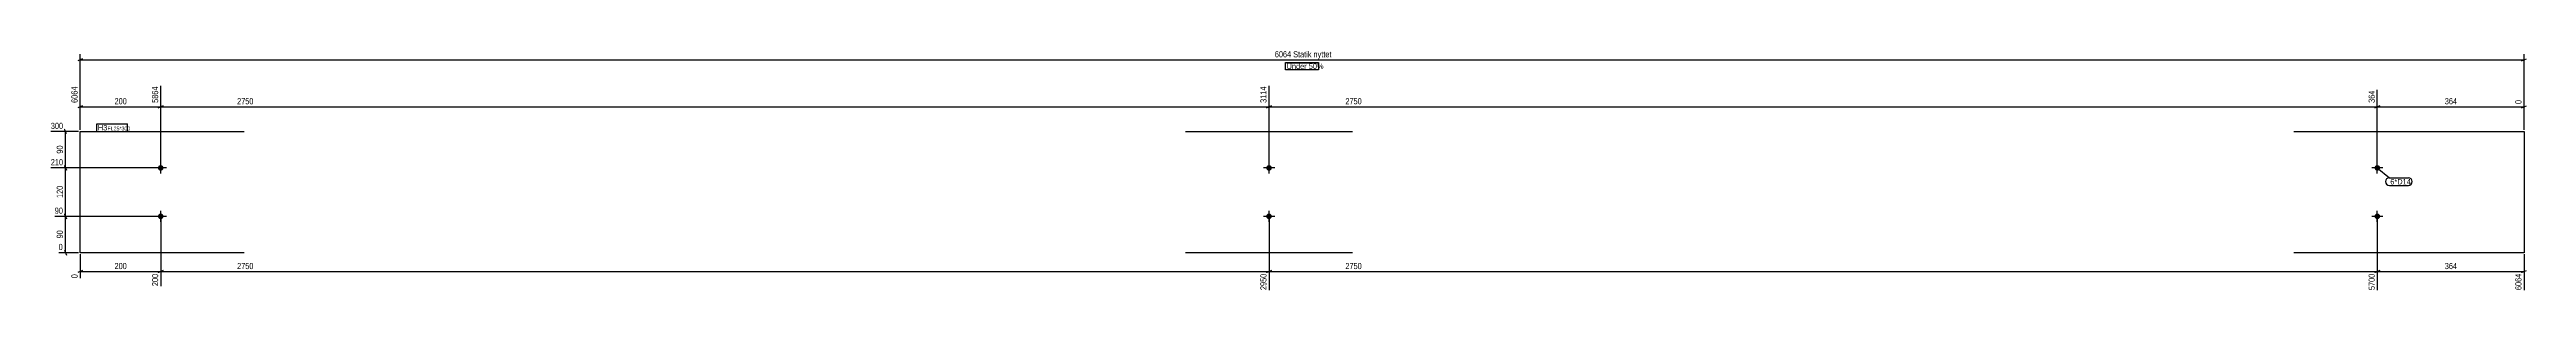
# Model space of a CAD drawing. Header units: millimetres. Extents: x 9 to 6155, y 9 to 608.
import ezdxf

# ---------------------------------------------------------------- set-up
doc = ezdxf.new("R2010")
doc.units = ezdxf.units.MM
for name, color, linetype in [('MÅLSÆTNING', 7, 'Continuous'), ('STÅL', 7, 'Continuous'), ('TEKST', 7, 'Continuous')]:
    doc.layers.add(name, color=color, linetype=linetype)
doc.styles.add('Arial Narrow', font='ARIALN.TTF', dxfattribs={"height": 0.2})

msp = doc.modelspace()

# ---------------------------------------------------------------- hatches: boundary and pattern name
at = {"layer": 'STÅL', "linetype": 'Continuous'}
for points in [[(284.7, 307.7, -1), (284.7, 321.7, -1)], [(3034.7, 307.7, -1), (3034.7, 321.7, -1)], [(5784.7, 307.7, -1), (5784.7, 321.7, -1)], [(284.7, 187.7, -1), (284.7, 201.7, -1)], [(3034.7, 187.7, -1), (3034.7, 201.7, -1)], [(5784.7, 187.7, -1), (5784.7, 201.7, -1)]]:
    msp.add_hatch(color=3, dxfattribs=at).paths.add_polyline_path(points)

# ---------------------------------------------------------------- linework, layer by layer
at = {"layer": 'MÅLSÆTNING', "color": 7, "linetype": 'Continuous'}
for p, q in [((90.7, 584.7), (78.7, 579.9)), ((84.7, 408.7), (84.7, 596.5)), ((84.7, 582.3), (6148.7, 582.3)), ((6142.7, 579.9), (6154.7, 584.7)), ((6148.7, 408.7), (6148.7, 596.5)), ((84.7, 408.7), (84.7, 517.6)), ((284.7, 318.7), (284.7, 517.6)), ((284.7, 318.7), (284.7, 517.6)), ((3034.7, 318.7), (3034.7, 517.6)), ((3034.7, 318.7), (3034.7, 517.6)), ((5784.7, 318.7), (5784.7, 507.9)), ((5784.7, 318.7), (5784.7, 507.9)), ((90.7, 468.4), (78.7, 463.6)), ((84.7, 466), (284.7, 466)), ((290.7, 468.4), (278.7, 463.6)), ((278.7, 463.6), (290.7, 468.4)), ((284.7, 466), (3034.7, 466)), ((3040.7, 468.4), (3028.7, 463.6)), ((3028.7, 463.6), (3040.7, 468.4)), ((3034.7, 466), (5784.7, 466)), ((5790.7, 468.4), (5778.7, 463.6)), ((5778.7, 463.6), (5790.7, 468.4)), ((5784.7, 466), (6148.7, 466)), ((6142.7, 463.6), (6154.7, 468.4)), ((6148.7, 408.7), (6148.7, 482.5)), ((80.7, 404.7), (12, 404.7)), ((50.5, 398.7), (45.6, 410.7)), ((48.1, 314.7), (48.1, 404.7)), ((280.7, 314.7), (12, 314.7)), ((280.7, 314.7), (12, 314.7)), ((45.6, 320.7), (50.5, 308.7)), ((48.1, 194.7), (48.1, 314.7)), ((280.7, 194.7), (21.8, 194.7)), ((280.7, 194.7), (21.8, 194.7)), ((45.6, 200.7), (50.5, 188.7)), ((50.5, 188.7), (45.6, 200.7)), ((48.1, 104.7), (48.1, 194.7)), ((284.7, 190.7), (284.7, 21.8)), ((284.7, 190.7), (284.7, 21.8)), ((3034.7, 190.7), (3034.7, 12)), ((3034.7, 190.7), (3034.7, 12)), ((5784.7, 190.7), (5784.7, 12)), ((5784.7, 190.7), (5784.7, 12)), ((80.7, 104.7), (31.5, 104.7)), ((45.6, 110.7), (50.5, 98.7)), ((84.7, 100.7), (84.7, 41.3)), ((6148.7, 100.7), (6148.7, 12)), ((90.7, 60.2), (78.7, 55.4)), ((84.7, 57.8), (284.7, 57.8)), ((290.7, 60.2), (278.7, 55.4)), ((278.7, 55.4), (290.7, 60.2)), ((284.7, 57.8), (3034.7, 57.8)), ((3040.7, 60.2), (3028.7, 55.4)), ((3028.7, 55.4), (3040.7, 60.2)), ((3034.7, 57.8), (5784.7, 57.8)), ((5790.7, 60.2), (5778.7, 55.4)), ((5778.7, 55.4), (5790.7, 60.2)), ((5784.7, 57.8), (6148.7, 57.8)), ((6142.7, 55.4), (6154.7, 60.2))]:
    msp.add_line(p, q, dxfattribs=at)
at = {"layer": 'STÅL', "color": 2, "linetype": 'Continuous'}
for p, q in [((84.7, 104.7), (84.7, 404.7)), ((84.7, 404.7), (491.7, 404.7)), ((2827.7, 404.7), (3241.7, 404.7)), ((5577.7, 404.7), (6148.7, 404.7)), ((6148.7, 404.7), (6148.7, 104.7)), ((491.7, 104.7), (84.7, 104.7)), ((3241.7, 104.7), (2827.7, 104.7)), ((6148.7, 104.7), (5577.7, 104.7))]:
    msp.add_line(p, q, dxfattribs=at)
at = {"layer": 'STÅL', "color": 3, "linetype": 'Continuous'}
for p, q in [((298.7, 314.7), (270.7, 314.7)), ((284.7, 300.7), (284.7, 328.7)), ((3048.7, 314.7), (3020.7, 314.7)), ((3034.7, 300.7), (3034.7, 328.7)), ((5798.7, 314.7), (5770.7, 314.7)), ((5784.7, 300.7), (5784.7, 328.7)), ((298.7, 194.7), (270.7, 194.7)), ((284.7, 180.7), (284.7, 208.7)), ((3048.7, 194.7), (3020.7, 194.7)), ((3034.7, 180.7), (3034.7, 208.7)), ((5798.7, 194.7), (5770.7, 194.7)), ((5784.7, 180.7), (5784.7, 208.7))]:
    msp.add_line(p, q, dxfattribs=at)

# ---------------------------------------------------------------- next in the draw order: wipeouts: each hides what was drawn before it
at = {"color": 0}
for points, layer in [([(3187.7, 585.3), (3187.7, 607.7), (3045.8, 607.7), (3045.8, 585.3)], 'MÅLSÆTNING'), ([(202.5, 469), (202.5, 491.4), (166.9, 491.4), (166.9, 469)], 'MÅLSÆTNING'), ([(2848.4, 469), (2848.4, 491.4), (471, 491.4), (471, 469)], 'MÅLSÆTNING'), ([(5598.4, 469), (5598.4, 491.4), (3221, 491.4), (3221, 469)], 'MÅLSÆTNING'), ([(5984.5, 469), (5984.5, 491.4), (5948.9, 491.4), (5948.9, 469)], 'MÅLSÆTNING'), ([(45, 372.7), (22.6, 372.7), (22.6, 346.8), (45, 346.8)], 'MÅLSÆTNING'), ([(45, 272.6), (22.6, 272.6), (22.6, 236.9), (45, 236.9)], 'MÅLSÆTNING'), ([(45, 162.7), (22.6, 162.7), (22.6, 136.8), (45, 136.8)], 'MÅLSÆTNING'), ([(202.5, 60.8), (202.5, 83.2), (166.9, 83.2), (166.9, 60.8)], 'MÅLSÆTNING'), ([(2848.4, 60.8), (2848.4, 83.2), (471, 83.2), (471, 60.8)], 'MÅLSÆTNING'), ([(5598.4, 60.8), (5598.4, 83.2), (3221, 83.2), (3221, 60.8)], 'MÅLSÆTNING'), ([(5984.5, 60.8), (5984.5, 83.2), (5948.9, 83.2), (5948.9, 60.8)], 'MÅLSÆTNING'), ([(148.3, 407.5), (148.3, 421.5), (128.7, 421.5), (128.7, 407.5)], 'TEKST'), ([(5859.6, 273.7), (5859.6, 287.7), (5816.9, 287.7), (5816.9, 273.7)], 'TEKST')]:
    msp.add_wipeout(points, dxfattribs=at).dxf.layer = layer
at = {"color": 0, "linetype": 'Continuous'}
for points in [[(81.5, 517.9), (59.1, 517.9), (59.1, 472.5), (81.5, 472.5)], [(281.5, 517.9), (259.1, 517.9), (259.1, 472.5), (281.5, 472.5)], [(3031.5, 517.9), (3009.1, 517.9), (3009.1, 472.5), (3031.5, 472.5)], [(5781.5, 508.2), (5759.1, 508.2), (5759.1, 472.5), (5781.5, 472.5)], [(44.5, 407.9), (44.5, 430.3), (8.8, 430.3), (8.8, 407.9)], [(6145.5, 485.7), (6123.1, 485.7), (6123.1, 469.6), (6145.5, 469.6)], [(81.5, 54.2), (59.1, 54.2), (59.1, 38), (81.5, 38)], [(281.5, 54.2), (259.1, 54.2), (259.1, 18.5), (281.5, 18.5)], [(3031.5, 54.2), (3009.1, 54.2), (3009.1, 8.8), (3031.5, 8.8)], [(5781.5, 54.2), (5759.1, 54.2), (5759.1, 8.8), (5781.5, 8.8)], [(6145.5, 54.2), (6123.1, 54.2), (6123.1, 8.8), (6145.5, 8.8)]]:
    msp.add_wipeout(points, dxfattribs=at).dxf.layer = 'MÅLSÆTNING'

# ---------------------------------------------------------------- next in the draw order: linework, layer by layer
at = {"layer": 'MÅLSÆTNING', "color": 7, "linetype": 'Continuous'}
msp.add_line((50.5, 308.7), (45.6, 320.7), dxfattribs=at)

# ---------------------------------------------------------------- next in the draw order: texts
at = {"layer": 'MÅLSÆTNING', "color": 3, "linetype": 'Continuous', "style": 'Arial Narrow'}
for s, height, p in [('6064', 15.27, (78.3, 475.7)), ('5864', 15.27, (278.3, 475.7)), ('3114', 15.27, (3028.3, 475.7)), ('364', 15.27, (5778.3, 475.7)), ('0', 15.3, (6142.3, 472.8)), ('0', 15.3, (78.3, 41.3)), ('200', 15.27, (278.3, 21.8)), ('2950', 15.27, (3028.3, 12)), ('5700', 15.27, (5778.3, 12)), ('6064', 15.27, (6142.3, 12))]:
    msp.add_text(s, height=height, rotation=90.00021, dxfattribs=at).set_placement(p)
at = {"layer": 'MÅLSÆTNING', "color": 3, "style": 'Arial Narrow'}
for s, p in [('200', (170.1, 472.2)), ('2750', (474.2, 472.2)), ('2750', (3224.2, 472.2)), ('364', (5952.1, 472.2)), ('200', (170.1, 64)), ('2750', (474.2, 64)), ('2750', (3224.2, 64)), ('364', (5952.1, 64))]:
    msp.add_text(s, height=15.27, dxfattribs=at).set_placement(p)
at = {"layer": 'MÅLSÆTNING', "color": 3, "linetype": 'Continuous', "style": 'Arial Narrow'}
msp.add_text('300', height=15.27, dxfattribs=at).set_placement((12, 411.1))
at = {"layer": 'MÅLSÆTNING', "color": 3, "style": 'Arial Narrow'}
for s, p in [('90', (41.9, 350)), ('120', (41.9, 240.1))]:
    msp.add_text(s, height=15.27, rotation=90.00021, dxfattribs=at).set_placement(p)

# ---------------------------------------------------------------- next in the draw order: wipeouts: each hides what was drawn before it
at = {"color": 0, "linetype": 'Continuous'}
for points in [[(3155.1, 559.8), (3155.1, 573.8), (3078.3, 573.8), (3078.3, 559.8)], [(44.5, 107.9), (44.5, 130.3), (28.3, 130.3), (28.3, 107.9)]]:
    msp.add_wipeout(points, dxfattribs=at).dxf.layer = 'MÅLSÆTNING'
at = {"color": 0}
for points in [[(148.3, 407.5), (148.3, 421.5), (128.7, 421.5), (128.7, 407.5)], [(5859.6, 273.7), (5859.6, 287.7), (5816.9, 287.7), (5816.9, 273.7)]]:
    msp.add_wipeout(points, dxfattribs=at).dxf.layer = 'TEKST'

# ---------------------------------------------------------------- next in the draw order: linework, layer by layer
at = {"layer": 'TEKST', "color": 7, "linetype": 'Continuous'}
for p, q in [((5784.7, 314.7), (5814.5, 290.1)), ((5814.5, 290.1), (5862, 290.1)), ((5814.5, 271.3), (5862, 271.3))]:
    msp.add_line(p, q, dxfattribs=at)
for centre, start, end in [((5814.5, 280.7), 90, 270), ((5862, 280.7), 270, 90)]:
    msp.add_arc(centre, 9.4, start, end, dxfattribs=at)

# ---------------------------------------------------------------- next in the draw order: texts
at = {"layer": 'MÅLSÆTNING', "color": 3, "style": 'Arial Narrow'}
msp.add_text('90', height=15.27, rotation=90.00021, dxfattribs=at).set_placement((41.9, 140))
at = {"layer": 'MÅLSÆTNING', "color": 3, "linetype": 'Continuous', "style": 'Arial Narrow'}
msp.add_text('0', height=15.3, dxfattribs=at).set_placement((31.5, 111.1))
at = {"layer": 'TEKST', "color": 3, "style": 'Arial Narrow'}
msp.add_text('6*D14', height=13.36, dxfattribs=at).set_placement((5816.9, 273.7))

# ---------------------------------------------------------------- next in the draw order: wipeouts: each hides what was drawn before it
at = {"color": 0, "linetype": 'Continuous'}
for points in [[(3155.1, 559.8), (3155.1, 573.8), (3078.3, 573.8), (3078.3, 559.8)], [(44.5, 317.9), (44.5, 340.3), (8.8, 340.3), (8.8, 317.9)], [(44.5, 197.9), (44.5, 220.3), (18.5, 220.3), (18.5, 197.9)]]:
    msp.add_wipeout(points, dxfattribs=at).dxf.layer = 'MÅLSÆTNING'
at = {"color": 0}
msp.add_wipeout([(200, 407.5), (200, 417.5), (152.5, 417.5), (152.5, 407.5)], dxfattribs=at).dxf.layer = 'TEKST'

# ---------------------------------------------------------------- next in the draw order: linework, layer by layer
at = {"layer": 'MÅLSÆTNING', "color": 7, "linetype": 'Continuous'}
msp.add_lwpolyline([(3075.9, 557.4), (3075.9, 576.2), (3157.5, 576.2), (3157.5, 557.4), (3075.9, 557.4)], close=True, dxfattribs=at)

# ---------------------------------------------------------------- next in the draw order: texts
at = {"layer": 'MÅLSÆTNING', "color": 3, "style": 'Arial Narrow'}
msp.add_text('6064 Statik nyttet', height=15.271, dxfattribs=at).set_placement((3049, 588.5))
at = {"layer": 'MÅLSÆTNING', "color": 7, "linetype": 'Continuous', "style": 'Arial Narrow'}
msp.add_text('Under 50%', height=13.36, dxfattribs=at).set_placement((3078.3, 559.8))
at = {"layer": 'MÅLSÆTNING', "color": 3, "linetype": 'Continuous', "style": 'Arial Narrow'}
for s, p in [('210', (12, 321.1)), ('90', (21.8, 201.1))]:
    msp.add_text(s, height=15.27, dxfattribs=at).set_placement(p)

# ---------------------------------------------------------------- next in the draw order: wipeouts: each hides what was drawn before it
at = {"color": 0}
msp.add_wipeout([(200, 407.5), (200, 417.5), (152.5, 417.5), (152.5, 407.5)], dxfattribs=at).dxf.layer = 'TEKST'

# ---------------------------------------------------------------- next in the draw order: linework, layer by layer
at = {"layer": 'TEKST', "color": 7, "linetype": 'Continuous'}
for p, q in [((126.3, 423.9), (202.4, 423.9)), ((126.3, 405.1), (126.3, 423.9)), ((126.3, 405.1), (202.4, 405.1)), ((202.4, 405.1), (202.4, 423.9))]:
    msp.add_line(p, q, dxfattribs=at)

# ---------------------------------------------------------------- next in the draw order: texts
at = {"layer": 'TEKST', "color": 3, "style": 'Arial Narrow'}
for s, height, p in [('H3', 13.36, (128.7, 407.5)), ('FL25*300', 9.54, (152.5, 407.5))]:
    msp.add_text(s, height=height, dxfattribs=at).set_placement(p)

doc.saveas('drawing.dxf')
